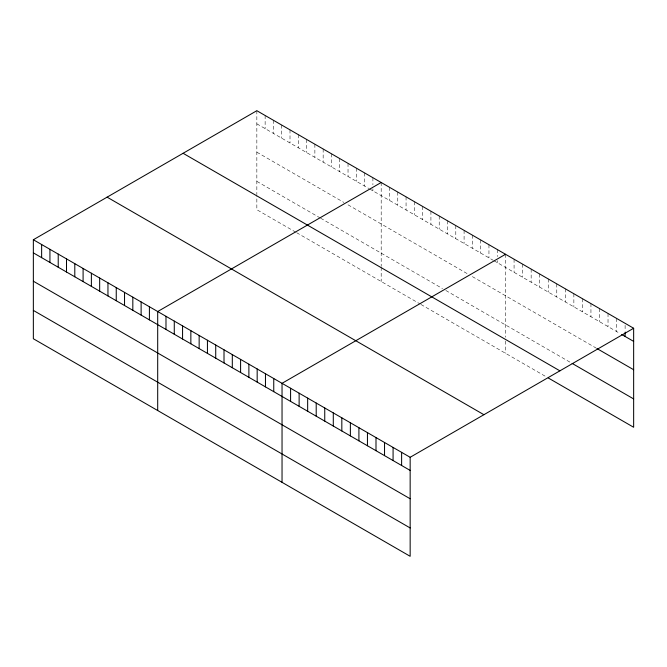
<?xml version="1.0" encoding="UTF-8"?>
<svg xmlns="http://www.w3.org/2000/svg" width="667" height="667" viewBox="0 0 667 667"><rect width="100%" height="100%" fill="white"/><g stroke="black" fill="none" stroke-linecap="round" stroke-linejoin="round"><path stroke-width="0.5" stroke-dasharray="3.33 2.5" d="M256.845 123.837L368.751 188.444M369.585 188.928L493.105 260.238M493.93 260.714L619.985 333.492M256.845 152.176L343.889 202.426M348.032 204.827L468.234 274.22M472.378 276.613L596.073 348.024M256.845 181.374L319.843 217.75M320.677 218.226L442.529 288.586M445.848 290.495L571.302 362.923M295.806 232.208L256.845 209.713L256.845 195.548M296.632 232.691L420.152 304.002M420.977 304.477L546.531 376.963M625.112 325.338L625.112 331.399M616.566 318.392L616.566 331.524M608.029 313.457L608.029 326.588M599.483 308.529L599.483 321.661M590.945 303.593L590.945 316.733M582.408 298.666L582.408 311.797M573.862 293.738L573.862 306.87M565.324 288.803L565.324 301.934M556.778 283.875L556.778 297.007M548.241 278.939L548.241 292.071M539.703 274.012L539.703 287.143M531.157 269.076L531.157 282.208M522.62 264.149L522.62 277.28M514.074 259.213L514.074 272.353M505.536 254.285L505.536 337.235M505.536 341.02L505.536 353.302M497.248 249.5L497.248 256.57M497.248 260.614L497.248 262.631M488.953 244.714L488.953 257.846M480.665 239.928L480.665 253.06M472.378 235.143L472.378 248.274M464.09 230.357L464.09 243.488M455.794 225.571L455.794 238.703M447.507 220.785L447.507 233.917M439.219 216L439.219 229.131M430.924 211.214L430.924 224.345M422.636 206.428L422.636 219.56M414.349 201.642L414.349 214.774M406.061 196.857L406.061 209.988M397.765 192.071L397.765 205.203M389.478 187.277L389.478 200.417M381.19 182.491L381.19 266.391M381.19 267.334L381.19 281.507M372.903 177.705L372.903 184.784M372.903 188.819L372.903 190.845M364.607 172.92L364.607 186.051M356.32 168.134L356.32 181.266M348.032 163.348L348.032 176.48M339.736 158.563L339.736 171.694M331.449 153.777L331.449 166.908M323.161 148.991L323.161 162.123M314.874 144.205L314.874 157.337M306.578 139.42L306.578 152.551M298.291 134.634L298.291 147.766M290.003 129.848L290.003 142.98M281.707 125.062L281.707 138.194M273.42 120.277L273.42 133.408M265.132 115.491L265.132 128.623M256.845 110.705L256.845 194.597"/><path stroke-width="1" d="M633.65 328.256L410.155 457.287L410.155 556.295L33.35 338.744L33.35 239.736L256.845 110.705L633.65 328.256L633.65 427.264L548.241 377.956M381.19 182.491L157.695 311.531L157.695 410.538M505.536 254.285L282.041 383.317L282.041 482.333M621.694 334.484L633.65 341.387M596.923 348.524L633.65 369.726M572.153 363.423L633.65 398.924M183.091 153.285L559.896 370.835M107.104 197.157L483.909 414.707M33.35 239.736L410.155 457.287M33.35 252.868L410.155 470.418M33.35 281.207L410.155 498.758M33.35 310.405L410.155 527.956M625.112 332.416L625.112 336.451M401.617 452.351L401.617 465.483M393.08 447.424L393.08 460.555M384.534 442.488L384.534 455.619M375.996 437.56L375.996 450.692M367.45 432.625L367.45 445.764M358.913 427.697L358.913 440.829M350.375 422.77L350.375 435.901M341.829 417.834L341.829 430.965M333.292 412.906L333.292 426.038M324.746 407.971L324.746 421.102M316.208 403.043L316.208 416.175M307.662 398.107L307.662 411.247M299.124 393.18L299.124 406.311M290.587 388.252L290.587 401.384M273.753 378.531L273.753 391.662M265.466 373.745L265.466 386.877M257.17 368.959L257.17 382.091M248.883 364.174L248.883 377.305M240.595 359.388L240.595 372.519M232.308 354.602L232.308 367.734M224.012 349.816L224.012 362.948M215.724 345.031L215.724 358.162M207.437 340.245L207.437 353.377M199.15 335.459L199.15 348.591M190.854 330.674L190.854 343.805M182.566 325.888L182.566 339.019M174.279 321.102L174.279 334.234M165.983 316.316L165.983 329.448M149.408 306.745L149.408 319.877M141.121 301.951L141.121 315.091M132.825 297.165L132.825 310.305M124.537 292.379L124.537 305.511M116.25 287.594L116.25 300.725M107.954 282.808L107.954 295.94M99.666 278.022L99.666 291.154M91.379 273.237L91.379 286.368M83.092 268.451L83.092 281.582M74.796 263.665L74.796 276.797M66.508 258.879L66.508 272.011M58.221 254.094L58.221 267.225M49.933 249.308L49.933 262.439M41.637 244.522L41.637 257.654"/></g></svg>
